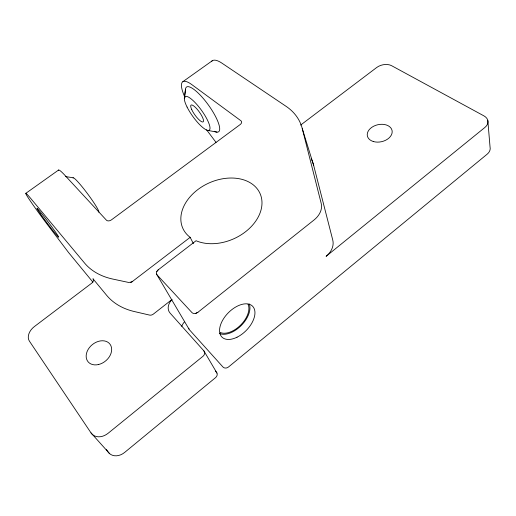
<?xml version="1.0" encoding="UTF-8"?>
<svg xmlns="http://www.w3.org/2000/svg" width="516" height="516" viewBox="0 0 516 516"><rect width="100%" height="100%" fill="white"/><g stroke="black" fill="none" stroke-linecap="round" stroke-linejoin="round"><path stroke-width="0.77" d="M184.502 97.46L185.502 89.223A27.522 7.282 54.3 0 1 209.915 107.16A27.522 7.282 54.3 0 1 214.282 131.27M184.341 98.756L185.502 89.223M211.367 61.688A34.05 10.436 54.5 0 1 222.054 63.229L286.019 106.283A78.051 52.838 -22.5 0 1 302.266 128.6L321.191 203.349A21.601 16.035 -18.5 0 1 314.038 219.984L197.899 312.303L195.777 313.367A4.573 3.573 -30.9 0 1 191.862 312.483L157.012 274.835A4.334 3.206 -30.9 0 1 156.819 271.468L158.231 269.836L196.054 240.733A42.351 30.534 -24.4 0 0 261.019 210.018A42.351 30.534 -24.4 0 0 211.915 181.761A42.351 30.534 -24.4 0 0 190.165 237.347L131.767 281.981L128.703 282.465L112.933 279.098A81.025 56.347 -28.8 0 1 84.534 263.025L31.482 199.344A36.262 1.483 53.1 0 0 27.722 197.054A36.262 1.483 53.1 0 0 48.13 225.518L68.602 252.576L92.932 282.168M156.819 271.468L158.231 269.836M172.118 299.403L153.387 314.076A4.122 3.128 -33.9 0 1 149.543 315.082L134.315 311.535A77.31 56.289 -29.3 0 1 106.612 295.275L92.977 278.763A3.902 2.754 -34.9 0 1 91.616 283.252L34.359 326.589A12.332 8.637 -39.7 0 0 29.399 341.115L91.035 432.918L109.695 453.738M300.609 125.091L376.686 67.512A10.791 6.869 -13.2 0 1 391.618 65.7L483.95 115.887A12.229 8.23 -7.1 0 1 484.788 127.542L326.112 256.336A20.556 15.925 -17.8 0 0 332.755 240.03L313.715 165.584L302.266 128.6M25.819 193.326L58.579 170.035M182.87 81.676L212.353 60.707M195.777 313.367L197.899 312.303M130.729 282.381L132.728 281.381M65.442 176.562L73.324 177.794M208.071 130.445L216.984 132.141M216.965 373.087L203.917 350.912L170.087 313.089A12.378 9.546 -31.8 0 1 171.389 300.273M215.417 371.12L216.475 372.313A4.218 3.515 -35 0 1 215.553 377.641L124.666 452.416A13.422 10.688 -47.2 0 1 108.083 451.952L106.29 449.301M206.568 129.813L216.03 142.384M156.561 274.125L188.972 329.053M190.165 237.347L193.39 243.642M203.917 350.912L204.652 352.615A4.367 3.554 -34 0 1 202.904 356.337L108.134 433.259A13.919 10.836 -45.5 0 1 91.035 432.918M204.413 351.693L204.652 352.615M487.813 120.415L490.058 147.137A11.842 8.204 -6.2 0 1 487.149 154.194L228.543 366.953A4.186 3.496 -32.8 0 1 222.951 366.999L189.417 329.75A3.986 3.161 -32.4 0 1 188.772 328.234M248.041 304.195A20.292 11.874 -45.3 0 1 240.862 324.854A20.292 11.874 -45.3 0 1 220.255 332.491M73.046 178.026A21.459 2.058 53.3 0 1 86.733 192.661A21.459 2.058 53.3 0 1 98.827 212.205M311.374 159.012A74.581 52.942 -22.3 0 1 313.715 165.584M185.044 97.563A34.398 9.101 54.3 0 1 191.971 84.721L240.914 120.75A3.793 2.49 -21.4 0 1 240.185 124.537L111.501 219.822A3.999 2.703 -30.8 0 1 106.431 220.177L64.997 175.408A35.875 3.141 53.3 0 0 58.379 170.467M181.767 326.389A11.965 9.482 -32.4 0 1 184.276 322.087M249.273 303.976A21.588 12.629 -45.3 0 1 240.933 325.815A21.588 12.629 -45.3 0 1 219.326 333.433M191.759 109.669A10.333 2.651 54.2 0 0 202.852 121.989A10.333 2.651 54.2 0 0 196.738 108.773A10.333 2.651 54.2 0 0 191.759 109.669M187.069 107.051A20.679 5.308 54.2 0 0 209.077 130.277A20.679 5.308 54.2 0 0 195.37 102.852A20.679 5.308 54.2 0 0 187.069 107.051M40.506 213.966A18.112 0.742 53.1 0 0 58.476 237.115A18.112 0.742 53.1 0 0 44.492 217.165A18.112 0.742 53.1 0 0 40.506 213.966M237.025 337.212A21.743 12.584 -45.4 0 0 252.705 306.343A21.743 12.584 -45.4 0 0 222.041 321.365A21.743 12.584 -45.4 0 0 237.025 337.212M373.262 141.5A12.648 8.688 -12.8 0 0 392.192 131.928A12.648 8.688 -12.8 0 0 373.687 126.207A12.648 8.688 -12.8 0 0 373.262 141.5M98.504 364.535A14.061 10.526 -39.4 0 0 110.16 344.411A14.061 10.526 -39.4 0 0 88.075 349.551A14.061 10.526 -39.4 0 0 98.504 364.535"/></g></svg>
